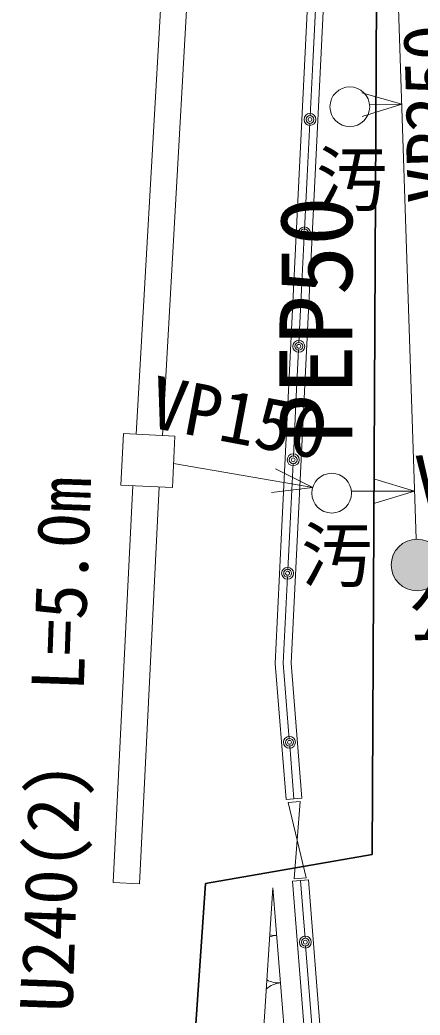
# Model space of a CAD drawing. Units: millimetres, scale not verified. Extents: x 0 to 420500, y 0 to 297000.
# Drawn here: x 180480 to 185514, y 164892 to 177418 of the extents above; entities that cross this region are included whole.
import ezdxf
from ezdxf.enums import TextEntityAlignment as Align

# ---------------------------------------------------------------- set-up
doc = ezdxf.new("R2010")
doc.units = ezdxf.units.MM
doc.header["$LTSCALE"] = 500
for name, color, linetype, lineweight in [('公園現況施設', 7, 'Continuous', 18), ('地下埋設物（排水）', 5, 'Continuous', 18), ('地下埋設物（給水）', 4, 'Continuous', 35)]:
    doc.layers.add(name, color=color, linetype=linetype, lineweight=lineweight)
doc.styles.add('ＭＳ ゴシック', font='')
doc.styles.get('ＭＳ ゴシック').set_extended_font_data('MS Gothic')

msp = doc.modelspace()

# ---------------------------------------------------------------- hatches: boundary and pattern name
at = {"layer": '公園現況施設'}
msp.add_hatch(color=22, dxfattribs=at).paths.add_polyline_path([(185800.8, 170557.8, 0.42401), (185465, 170882.6, 0.40448), (185150.8, 170557.8, 1)])

# ---------------------------------------------------------------- linework, layer by layer
for p, q in [((184475, 181163.9), (183891.9, 169322.5)), ((184264.8, 180961.1), (183768.2, 170877.8)), ((182273.2, 172188.8), (182683.5, 179440.1)), ((181943.6, 172205), (182335.9, 179102.4)), ((184197, 177552.5), (184163.9, 176879)), ((184130.7, 176205.5), (184163.9, 176879)), ((184126.7, 176124.7), (184093.6, 175451.2)), ((184060.4, 174777.6), (184093.6, 175451.2)), ((184056.4, 174696.8), (184023.2, 174023.3)), ((183990.1, 173349.8), (184023.2, 174023.3)), ((183986.1, 173269), (183952.9, 172595.4)), ((183919.8, 171921.9), (183952.9, 172595.4)), ((181781.3, 172213), (181749.4, 171563.8)), ((182430.5, 172181), (181781.3, 172213)), ((182430.5, 172181), (182398.6, 171531.8)), ((183915.8, 171841.1), (183882.6, 171167.6)), ((181901.3, 171556.3), (181655.3, 166560.9)), ((182398.6, 171531.8), (181749.4, 171563.8)), ((182230.9, 171540.1), (181984.9, 166544.6)), ((183849.5, 170494.1), (183882.6, 171167.6)), ((183768.2, 170877.8), (183691.5, 169319.4)), ((183845.5, 170413.2), (183791.7, 169321)), ((183827.8, 167605.4), (183691.5, 169319.4)), ((183867.6, 168366.2), (183791.7, 169321)), ((183891.9, 169322.5), (184027.1, 167621.2)), ((183874, 168285.5), (183927.4, 167613.3)), ((184027.1, 167621.2), (183827.8, 167605.4)), ((184003.8, 167579.5), (183854.3, 167567.6)), ((184080.1, 166619.9), (183854.3, 167567.6)), ((184003.8, 167579.5), (183930.6, 166608)), ((184080.1, 166619.9), (183930.6, 166608)), ((181984.9, 166544.6), (181655.3, 166560.9)), ((183662.6, 166494.3), (183096.3, 157902.1)), ((184470.3, 156335.1), (183662.6, 166494.3)), ((184108.8, 166593.8), (183909.4, 166577.9)), ((184886.6, 154286.5), (183909.4, 166577.9)), ((184067.3, 165854.4), (184009.1, 166585.9)), ((184108.8, 166593.8), (185104.1, 154074.2)), ((184074.3, 165766.6), (184132.4, 165035.2)), ((184190.6, 164303.7), (184132.4, 165035.2))]:
    msp.add_line(p, q, dxfattribs=at)
for centre, radius in [((184629.8, 176325.7), 250), ((184128.7, 176165.1), 75), ((184128.7, 176165.1), 49.5), ((184128.7, 176165.1), 24.5), ((184058.4, 174737.2), 75), ((184058.4, 174737.2), 49.5), ((184058.4, 174737.2), 24.5), ((183988.1, 173309.4), 75), ((183988.1, 173309.4), 49.5), ((183988.1, 173309.4), 24.5), ((183917.8, 171881.5), 75), ((183917.8, 171881.5), 49.5), ((183917.8, 171881.5), 24.5), ((184401.8, 171461.8), 250), ((183847.5, 170453.6), 75), ((183847.5, 170453.6), 49.5), ((183847.5, 170453.6), 24.5), ((183870.8, 168325.9), 75), ((183870.8, 168325.9), 49.5), ((183870.8, 168325.9), 24.5), ((184070.8, 165810.5), 75), ((184070.8, 165810.5), 49.5), ((184070.8, 165810.5), 24.5)]:
    msp.add_circle(centre, radius, dxfattribs=at)
at = {"layer": '公園現況施設', "color": 22}
msp.add_circle((185475.8, 170557.8), 325, dxfattribs=at)
at = {"layer": '公園現況施設'}
for centre, start, end in [((183733.9, 165597.1), 94.54554, 111.94566), ((183686.4, 166195.2), 257.9127, 274.54554), ((183781.5, 164999), 94.54554, 132.54833), ((183733.9, 165597.1), 240.51258, 274.54554)]:
    msp.add_arc(centre, 300, start, end, dxfattribs=at)
at = {"layer": '地下埋設物（排水）', "color": 22}
msp.add_line((185111.7, 181477.9), (185465, 170882.6), dxfattribs=at)
at = {"layer": '地下埋設物（排水）'}
for p, q in [((185282.4, 176359.3), (184780.1, 176501.4)), ((185282.4, 176359.3), (184784.8, 176201.5)), ((184878.3, 176352.9), (185282.4, 176359.3)), ((182413.6, 171836), (184162.7, 171534.6)), ((184162.7, 171534.6), (183695.4, 171767.3)), ((185444.8, 171487), (184944.8, 171637)), ((184162.7, 171534.6), (183644.5, 171471.7)), ((184650.5, 171487), (185444.8, 171487)), ((185444.8, 171487), (184944.8, 171337))]:
    msp.add_line(p, q, dxfattribs=at)
at = {"layer": '地下埋設物（給水）'}
for p, q in [((184910.1, 166912.4), (184968.8, 178578.2)), ((182814.4, 166550.2), (184910.1, 166912.4)), ((182296.1, 158932.7), (182814.4, 166550.2))]:
    msp.add_line(p, q, dxfattribs=at)

# ---------------------------------------------------------------- texts
at = {"layer": '公園現況施設', "color": 22, "style": 'ＭＳ ゴシック'}
msp.add_text('公下', height=659.8, dxfattribs=at).set_placement((186265, 169970.8), align=Align.MIDDLE_CENTER)
at = {"layer": '地下埋設物（排水）', "color": 22, "style": 'ＭＳ ゴシック'}
msp.add_text('VP250', height=659.8, rotation=91.91, dxfattribs=at).set_placement((186220.6, 175133.3), align=Align.BOTTOM_LEFT)
at = {"layer": '地下埋設物（排水）', "style": 'ＭＳ ゴシック'}
for p in [(184654.7, 175414.3), (184467.6, 170681.9)]:
    msp.add_text('汚', height=659.8, dxfattribs=at).set_placement(p, align=Align.MIDDLE_CENTER)
for s, rotation, p in [('VP150', 349.304, (182035.4, 172102.9)), ('VP200', 1.692, (185458.5, 171076.4))]:
    msp.add_text(s, height=659.8, rotation=rotation, dxfattribs=at).set_placement(p, align=Align.BOTTOM_LEFT)
msp.add_text('U240(2)\u3000L=5.0m', height=659.8, rotation=87.976, dxfattribs=at).set_placement((180480.1, 164946.1), align=Align.TOP_LEFT)
at = {"layer": '地下埋設物（給水）', "style": 'ＭＳ ゴシック'}
msp.add_text('PEP50', height=916.4, rotation=90, dxfattribs=at).set_placement((184936.1, 172081), align=Align.BOTTOM_LEFT)

doc.saveas('drawing.dxf')
